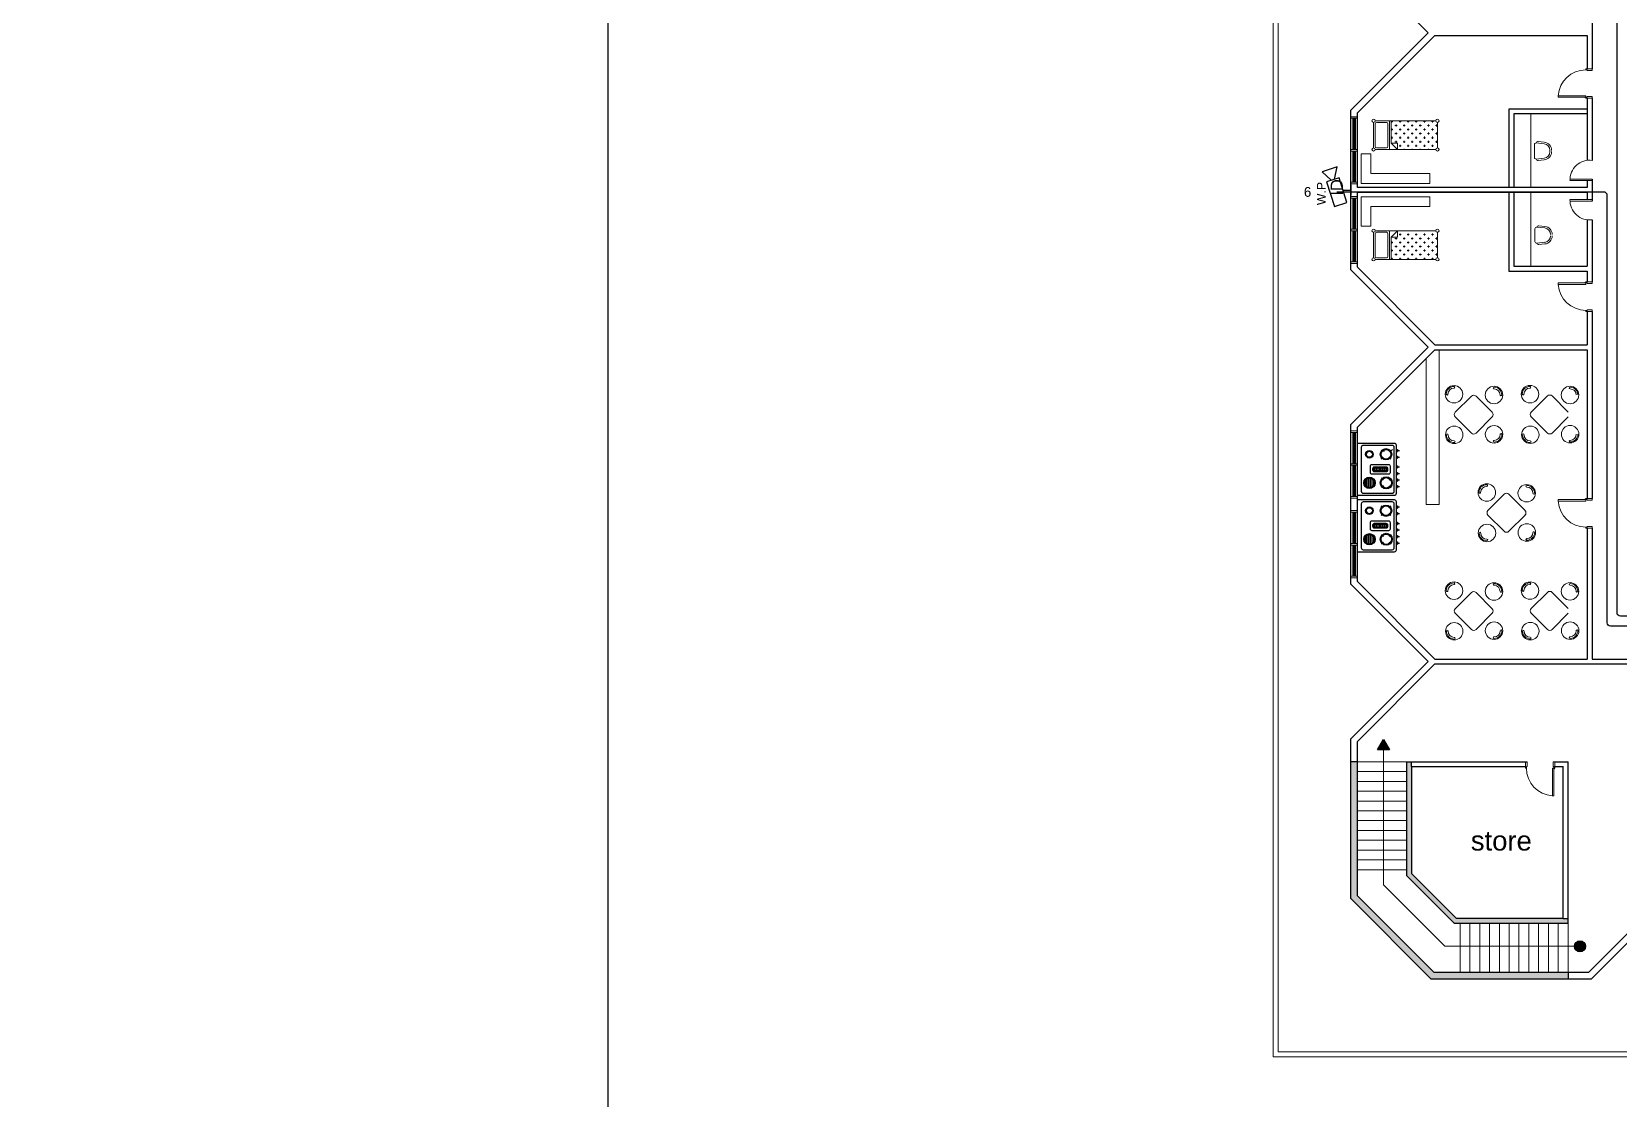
# Model space of a CAD drawing. Extents: x -59 to 582, y -1177 to 100.
# Drawn here: x 367.4 to 415.87, y -63.17 to -30.59 of the extents above; entities that cross this region are included whole.
import ezdxf

# ---------------------------------------------------------------- set-up
doc = ezdxf.new("R2010")
doc.units = 0
doc.header["$LTSCALE"] = 0.15
doc.layers.get('0').update_dxf_attribs({"color": 252})
for name, color, linetype in [('0 CCTV', 252, 'Continuous'), ('0 sockets', 252, 'Continuous'), ('bound', 252, 'Continuous'), ('CCTV', 4, 'Continuous'), ('d1', 252, 'Continuous'), ('FIX', 252, 'Continuous')]:
    doc.layers.add(name, color=color, linetype=linetype)
for name, color, linetype, lineweight in [('anal', 252, 'Continuous', 20), ('DOOR', 252, 'Continuous', 20), ('E-LT-CKT-NM', 7, 'Continuous', 30), ('elev', 252, 'Continuous', 9), ('FUR', 252, 'Continuous', 9), ('sofa', 252, 'Continuous', 9), ('wall', 252, 'Continuous', 30)]:
    doc.layers.add(name, color=color, linetype=linetype, lineweight=lineweight)
doc.styles.add('Arial_3', font='arial.ttf', dxfattribs={"height": 2.345885})
doc.styles.add('SDC-TEXT-ARB', font='sdc-arb.shx')

# ---------------------------------------------------------------- blocks, each defined once
blk = doc.blocks.new('D90')
at = {"layer": 'DOOR'}
for points in [[(0.03, 0.2), (0.03, 1.04), (0.078, 1.04), (0.078, 0.2)], [(0.03, 0.2), (0, 0.2), (0, 0), (0.05, 0), (0.05, 0.15), (0.03, 0.15)], [(0.87, 0.2), (0.9, 0.2), (0.9, 0), (0.85, 0), (0.85, 0.15), (0.87, 0.15)]]:
    blk.add_lwpolyline(points, close=True, dxfattribs=at)
blk.add_circle((0.02, 0.21), 0.01, dxfattribs=at)
blk.add_arc((0.025, 0.197), 0.845, 0.2218, 86.3889, dxfattribs=at)
blk = doc.blocks.new('*X25')
at = {"color": 0}
for p, q in [((0.125, 0.561), (0.125, 0.644)), ((0.15, 0.538), (0.15, 0.667)), ((0.175, 0.529), (0.175, 0.676)), ((0.2, 0.529), (0.2, 0.676)), ((0.225, 0.538), (0.225, 0.667)), ((0.25, 0.562), (0.25, 0.643))]:
    blk.add_line(p, q, dxfattribs=at)
blk = doc.blocks.new('ARCH')
at = {"layer": 'd1'}
for points in [[(8.7, 336.614), (8.519, 336.3), (8.881, 336.3)], [(14.87, 330.3, 1), (14.53, 330.3, 1)]]:
    blk.add_hatch(color=256, dxfattribs=at).paths.add_polyline_path(points)
at = {"layer": 'wall'}
h = blk.add_hatch(color=256, dxfattribs=at)
h.paths.add_polyline_path([(14.337, 331), (14.337, 331.15), (14.187, 331.15), (10.925, 331.15), (9.55, 332.525), (9.55, 335.787), (9.55, 335.937), (9.4, 335.937), (9.4, 332.463), (10.863, 331)], flags=17)
h.paths.add_polyline_path([(14.337, 329.4), (14.337, 329.5), (10.241, 329.5), (7.9, 331.841), (7.9, 335.937), (7.8, 335.937), (7.8, 331.659), (10.059, 329.4)])
h.paths.add_polyline_path([(10.059, 329.4), (10.159, 329.3), (14.337, 329.3), (14.337, 329.4)])
h.paths.add_polyline_path([(7.7, 331.759), (7.8, 331.659), (7.8, 335.937), (7.7, 335.937)])
at = {"layer": 'anal'}
for p, q in [((5.325, 326.925), (5.325, 377.4)), ((5.475, 327.075), (5.475, 368.325)), ((7.8, 355.642), (7.7, 355.642)), ((7.7, 355.592), (7.9, 355.592)), ((7.76, 354.642), (7.76, 355.592)), ((7.785, 354.642), (7.785, 355.592)), ((7.8, 355.642), (7.9, 355.642)), ((7.8, 355.592), (7.9, 355.592)), ((7.815, 354.642), (7.815, 355.592)), ((7.84, 354.642), (7.84, 355.592)), ((7.7, 354.642), (7.9, 354.642)), ((7.7, 354.592), (7.9, 354.592)), ((7.76, 353.642), (7.76, 354.592)), ((7.785, 353.642), (7.785, 354.592)), ((7.815, 353.642), (7.815, 354.592)), ((7.84, 353.642), (7.84, 354.592)), ((7.9, 354.642), (7.9, 354.592)), ((7.7, 353.642), (7.9, 353.642)), ((7.8, 353.592), (7.7, 353.592)), ((7.8, 353.642), (7.9, 353.642)), ((7.8, 353.592), (7.9, 353.592)), ((7.8, 353.208), (7.7, 353.208)), ((7.7, 353.158), (7.9, 353.158)), ((7.76, 352.208), (7.76, 353.158)), ((7.785, 352.208), (7.785, 353.158)), ((7.8, 353.208), (7.9, 353.208)), ((7.8, 353.158), (7.9, 353.158)), ((7.815, 352.208), (7.815, 353.158)), ((7.84, 352.208), (7.84, 353.158)), ((7.7, 352.208), (7.9, 352.208)), ((7.7, 352.158), (7.9, 352.158)), ((7.76, 351.208), (7.76, 352.158)), ((7.785, 351.208), (7.785, 352.158)), ((7.815, 351.208), (7.815, 352.158)), ((7.84, 351.208), (7.84, 352.158)), ((7.9, 352.208), (7.9, 352.158)), ((7.7, 351.208), (7.9, 351.208)), ((7.8, 351.158), (7.7, 351.158)), ((7.8, 351.208), (7.9, 351.208)), ((7.8, 351.158), (7.9, 351.158)), ((7.8, 346.042), (7.7, 346.042)), ((7.7, 345.992), (7.9, 345.992)), ((7.76, 345.042), (7.76, 345.992)), ((7.785, 345.042), (7.785, 345.992)), ((7.8, 346.042), (7.9, 346.042)), ((7.8, 345.992), (7.9, 345.992)), ((7.815, 345.042), (7.815, 345.992)), ((7.84, 345.042), (7.84, 345.992)), ((7.7, 345.042), (7.9, 345.042)), ((7.7, 344.992), (7.9, 344.992)), ((7.76, 344.042), (7.76, 344.992)), ((7.785, 344.042), (7.785, 344.992)), ((7.815, 344.042), (7.815, 344.992)), ((7.84, 344.042), (7.84, 344.992)), ((7.9, 345.042), (7.9, 344.992)), ((7.7, 344.042), (7.9, 344.042)), ((7.8, 343.992), (7.7, 343.992)), ((7.8, 344.042), (7.9, 344.042)), ((7.8, 343.992), (7.9, 343.992)), ((7.8, 343.608), (7.7, 343.608)), ((7.7, 343.558), (7.9, 343.558)), ((7.76, 342.608), (7.76, 343.558)), ((7.785, 342.608), (7.785, 343.558)), ((7.8, 343.608), (7.9, 343.608)), ((7.8, 343.558), (7.9, 343.558)), ((7.815, 342.608), (7.815, 343.558)), ((7.84, 342.608), (7.84, 343.558)), ((7.7, 342.608), (7.9, 342.608)), ((7.7, 342.558), (7.9, 342.558)), ((7.76, 341.608), (7.76, 342.558)), ((7.785, 341.608), (7.785, 342.558)), ((7.815, 341.608), (7.815, 342.558)), ((7.84, 341.608), (7.84, 342.558)), ((7.9, 342.608), (7.9, 342.558)), ((7.7, 341.608), (7.9, 341.608)), ((7.8, 341.558), (7.7, 341.558)), ((7.8, 341.608), (7.9, 341.608)), ((7.8, 341.558), (7.9, 341.558)), ((28.875, 326.925), (5.325, 326.925)), ((27.525, 327.075), (5.475, 327.075))]:
    blk.add_line(p, q, dxfattribs=at)
at = {"layer": 'bound', "color": 2}
blk.add_lwpolyline([(91.902, 377.348), (94.426, 377.348), (94.426, 312.722), (-14.994, 312.722), (-14.994, 377.09), (94.639, 377.09)], dxfattribs=at)
at = {"layer": 'd1'}
blk.add_lwpolyline([(8.7, 336.614), (8.881, 336.3), (8.519, 336.3)], close=True, dxfattribs=at)
blk.add_circle((14.7, 330.3), 0.17, dxfattribs=at)
at = {"layer": 'elev'}
for p, q in [((9.4, 335.937), (7.9, 335.937)), ((8.7, 336.3), (8.7, 332.173)), ((9.4, 335.637), (7.9, 335.637)), ((9.4, 335.337), (7.9, 335.337)), ((9.4, 335.037), (7.9, 335.037)), ((9.4, 334.737), (7.9, 334.737)), ((9.4, 334.437), (7.9, 334.437)), ((9.4, 334.137), (7.9, 334.137)), ((9.4, 333.837), (7.9, 333.837)), ((9.4, 333.537), (7.9, 333.537)), ((9.4, 333.237), (7.9, 333.237)), ((9.4, 332.937), (7.9, 332.937)), ((9.4, 332.637), (7.9, 332.637)), ((10.573, 330.3), (8.7, 332.173)), ((11.037, 331), (11.037, 329.5)), ((11.337, 331), (11.337, 329.5)), ((11.637, 331), (11.637, 329.5)), ((11.937, 331), (11.937, 329.5)), ((12.237, 331), (12.237, 329.5)), ((12.537, 331), (12.537, 329.5)), ((12.837, 331), (12.837, 329.5)), ((13.137, 331), (13.137, 329.5)), ((13.437, 331), (13.437, 329.5)), ((13.737, 331), (13.737, 329.5)), ((14.037, 331), (14.037, 329.5)), ((14.337, 331), (14.337, 329.5)), ((14.7, 330.3), (10.573, 330.3))]:
    blk.add_line(p, q, dxfattribs=at)
at = {"layer": 'FIX', "ltscale": 1000}
for p, q in [((9.033, 345.662), (7.9, 345.662)), ((8.965, 345.6), (8.079, 345.6)), ((9.093, 344.138), (9.093, 345.602)), ((8.019, 345.54), (8.019, 344.2)), ((8.686, 345.241), (8.628, 345.182)), ((8.733, 345.417), (8.675, 345.476)), ((8.863, 345.241), (8.921, 345.182)), ((8.909, 345.417), (8.968, 345.476)), ((9.025, 344.2), (9.025, 345.54)), ((9.128, 345.476), (9.128, 345.411)), ((9.128, 345.276), (9.128, 345.211)), ((8.421, 344.91), (8.421, 344.83)), ((8.471, 344.91), (8.471, 344.83)), ((8.521, 344.91), (8.521, 344.83)), ((8.571, 344.91), (8.571, 344.83)), ((8.621, 344.91), (8.621, 344.83)), ((8.671, 344.91), (8.671, 344.83)), ((8.721, 344.91), (8.721, 344.83)), ((8.771, 344.91), (8.771, 344.83)), ((9.128, 344.976), (9.128, 344.911)), ((9.128, 344.776), (9.128, 344.711)), ((8.079, 344.14), (8.965, 344.14)), ((8.695, 344.545), (8.636, 344.604)), ((8.695, 344.369), (8.636, 344.31)), ((8.871, 344.545), (8.93, 344.604)), ((8.871, 344.369), (8.93, 344.31)), ((9.128, 344.576), (9.128, 344.511)), ((9.128, 344.376), (9.128, 344.311)), ((7.9, 344.078), (9.033, 344.078)), ((9.033, 343.937), (7.9, 343.937)), ((8.019, 343.816), (8.019, 342.475)), ((8.965, 343.876), (8.079, 343.876)), ((8.686, 343.693), (8.628, 343.751)), ((8.863, 343.693), (8.921, 343.751)), ((9.025, 342.475), (9.025, 343.816)), ((9.093, 342.414), (9.093, 343.877)), ((9.128, 343.752), (9.128, 343.687)), ((8.421, 343.186), (8.421, 343.106)), ((8.471, 343.186), (8.471, 343.106)), ((8.521, 343.186), (8.521, 343.106)), ((8.571, 343.186), (8.571, 343.106)), ((8.621, 343.186), (8.621, 343.106)), ((8.686, 343.516), (8.628, 343.458)), ((8.671, 343.186), (8.671, 343.106)), ((8.721, 343.186), (8.721, 343.106)), ((8.771, 343.186), (8.771, 343.106)), ((8.863, 343.516), (8.921, 343.458)), ((9.128, 343.552), (9.128, 343.487)), ((9.128, 343.252), (9.128, 343.187)), ((8.695, 342.821), (8.636, 342.879)), ((8.871, 342.821), (8.93, 342.879)), ((9.128, 343.052), (9.128, 342.987)), ((9.128, 342.852), (9.128, 342.787)), ((7.9, 342.354), (9.033, 342.354)), ((8.079, 342.415), (8.965, 342.415)), ((8.695, 342.644), (8.636, 342.586)), ((8.871, 342.644), (8.93, 342.586)), ((9.128, 342.652), (9.128, 342.587))]:
    blk.add_line(p, q, dxfattribs=at)
for points in [[(9.093, 345.476), (9.128, 345.476)], [(9.093, 345.444), (9.187, 345.444)], [(9.093, 345.411), (9.128, 345.411)], [(9.093, 345.276), (9.128, 345.276)], [(9.093, 345.244), (9.187, 345.244)], [(9.093, 345.211), (9.128, 345.211)], [(9.093, 344.976), (9.128, 344.976)], [(9.093, 344.944), (9.187, 344.944)], [(9.093, 344.911), (9.128, 344.911)], [(9.093, 344.776), (9.128, 344.776)], [(9.093, 344.744), (9.187, 344.744)], [(9.093, 344.711), (9.128, 344.711)], [(9.093, 344.576), (9.128, 344.576)], [(9.093, 344.544), (9.187, 344.544)], [(9.093, 344.511), (9.128, 344.511)], [(9.093, 344.376), (9.128, 344.376)], [(9.093, 344.344), (9.187, 344.344)], [(9.093, 344.311), (9.128, 344.311)], [(9.093, 343.752), (9.128, 343.752)], [(9.093, 343.719), (9.187, 343.719)], [(9.093, 343.687), (9.128, 343.687)], [(9.093, 343.552), (9.128, 343.552)], [(9.093, 343.519), (9.187, 343.519)], [(9.093, 343.487), (9.128, 343.487)], [(9.093, 343.252), (9.128, 343.252)], [(9.093, 343.219), (9.187, 343.219)], [(9.093, 343.187), (9.128, 343.187)], [(9.093, 343.052), (9.128, 343.052)], [(9.093, 343.019), (9.187, 343.019)], [(9.093, 342.987), (9.128, 342.987)], [(9.093, 342.852), (9.128, 342.852)], [(9.093, 342.819), (9.187, 342.819)], [(9.093, 342.787), (9.128, 342.787)], [(9.093, 342.652), (9.128, 342.652)], [(9.093, 342.619), (9.187, 342.619)], [(9.093, 342.587), (9.128, 342.587)]]:
    blk.add_lwpolyline(points, dxfattribs=at)
for points in [[(8.291, 344.962), (8.291, 344.777, 0.414214), (8.341, 344.727), (8.86, 344.727, 0.414214), (8.91, 344.777), (8.91, 344.962, 0.414214), (8.86, 345.012), (8.341, 345.012, 0.414214)], [(8.366, 344.887), (8.366, 344.853, 0.414214), (8.416, 344.803), (8.784, 344.803, 0.414214), (8.834, 344.853), (8.834, 344.887, 0.414214), (8.784, 344.937), (8.416, 344.937, 0.414214)], [(8.393, 344.887), (8.393, 344.853, 0.414214), (8.416, 344.83), (8.784, 344.83, 0.414214), (8.807, 344.853), (8.807, 344.887, 0.414214), (8.784, 344.91), (8.416, 344.91, 0.414214)], [(8.291, 343.238), (8.291, 343.053, 0.414214), (8.341, 343.003), (8.86, 343.003, 0.414214), (8.91, 343.053), (8.91, 343.238, 0.414214), (8.86, 343.288), (8.341, 343.288, 0.414214)], [(8.366, 343.163), (8.366, 343.129, 0.414214), (8.416, 343.079), (8.784, 343.079, 0.414214), (8.834, 343.129), (8.834, 343.163, 0.414214), (8.784, 343.213), (8.416, 343.213, 0.414214)], [(8.393, 343.163), (8.393, 343.129, 0.414214), (8.416, 343.106), (8.784, 343.106, 0.414214), (8.807, 343.129), (8.807, 343.163, 0.414214), (8.784, 343.186), (8.416, 343.186, 0.414214)]]:
    blk.add_lwpolyline(points, format="xyb", close=True, dxfattribs=at)
for centre, radius in [((8.268, 345.329), 0.116), ((8.268, 345.329), 0.0914), ((8.774, 345.329), 0.174), ((8.774, 345.329), 0.149), ((8.268, 344.457), 0.174), ((8.783, 344.457), 0.183), ((8.268, 344.457), 0.149), ((8.783, 344.457), 0.158), ((8.268, 343.605), 0.116), ((8.268, 343.605), 0.0914), ((8.774, 343.605), 0.174), ((8.774, 343.605), 0.149), ((8.268, 342.733), 0.174), ((8.268, 342.733), 0.149), ((8.783, 342.733), 0.183), ((8.783, 342.733), 0.158)]:
    blk.add_circle(centre, radius, dxfattribs=at)
for centre, start, end in [((8.079, 345.54), 90, 180), ((8.965, 345.54), 0, 90), ((9.033, 345.602), 0, 90), ((8.079, 344.2), 180, 270), ((8.965, 344.2), 270, 0), ((8.079, 343.816), 90, 180), ((8.965, 343.816), 0, 90), ((9.033, 344.138), 270, 0), ((9.033, 343.877), 0, 90), ((8.079, 342.475), 180, 270), ((8.965, 342.475), 270, 0), ((9.033, 342.414), 270, 0)]:
    blk.add_arc(centre, 0.06, start, end, dxfattribs=at)
at = {"layer": 'FUR'}
for p, q in [((13.2, 355.725), (13.2, 353.475)), ((13.362, 354.839), (13.604, 354.813)), ((13.423, 354.883), (13.61, 354.863)), ((8.016, 354.504), (8.316, 354.504)), ((8.016, 353.604), (8.016, 354.504)), ((8.316, 354.504), (8.316, 353.904)), ((13.308, 354.789), (13.308, 354.398)), ((13.362, 354.349), (13.604, 354.375)), ((13.423, 354.305), (13.61, 354.325)), ((13.783, 354.574), (13.783, 354.614)), ((8.316, 353.904), (10.116, 353.904)), ((10.116, 353.904), (10.116, 353.604)), ((10.116, 353.604), (8.016, 353.604)), ((8.016, 353.196), (8.016, 352.296)), ((10.116, 353.196), (8.016, 353.196)), ((8.316, 352.296), (8.316, 352.896)), ((8.316, 352.896), (10.116, 352.896)), ((10.116, 352.896), (10.116, 353.196)), ((13.2, 353.325), (13.2, 351.075)), ((8.016, 352.296), (8.316, 352.296)), ((13.326, 352.218), (13.326, 351.827)), ((13.38, 352.268), (13.622, 352.242)), ((13.441, 352.312), (13.628, 352.292)), ((13.38, 351.778), (13.622, 351.804)), ((13.441, 351.734), (13.628, 351.754)), ((10.4, 348.525), (10.4, 343.8)), ((10, 343.8), (10, 348.259)), ((10.89, 346.613), (11.385, 347.108)), ((11.526, 347.108), (12.021, 346.613)), ((13.212, 346.616), (13.707, 347.111)), ((13.849, 347.111), (14.344, 346.616)), ((11.385, 345.977), (10.89, 346.472)), ((12.021, 346.472), (11.526, 345.977)), ((13.707, 345.979), (13.212, 346.474)), ((14.344, 346.474), (13.849, 345.979)), ((10.4, 343.8), (10, 343.8)), ((11.89, 343.613), (12.385, 344.108)), ((12.526, 344.108), (13.021, 343.613)), ((12.385, 342.977), (11.89, 343.472)), ((13.021, 343.472), (12.526, 342.977)), ((10.89, 340.613), (11.385, 341.108)), ((11.526, 341.108), (12.021, 340.613)), ((13.212, 340.616), (13.707, 341.111)), ((13.849, 341.111), (14.344, 340.616)), ((11.385, 339.977), (10.89, 340.472)), ((12.021, 340.472), (11.526, 339.977)), ((13.707, 339.979), (13.212, 340.474)), ((14.344, 340.474), (13.849, 339.979))]:
    blk.add_line(p, q, dxfattribs=at)
for centre in [(10.853, 347.163), (12.074, 347.139), (13.175, 347.166), (14.397, 347.141), (10.859, 345.923), (12.076, 345.94), (13.182, 345.926), (14.399, 345.942), (11.853, 344.163), (13.074, 344.139), (11.859, 342.923), (13.076, 342.94), (10.853, 341.163), (12.074, 341.139), (13.175, 341.166), (14.397, 341.141), (10.859, 339.923), (12.076, 339.94), (13.182, 339.926), (14.399, 339.942)]:
    blk.add_circle(centre, 0.267, dxfattribs=at)
for centre, radius, start, end in [((13.358, 354.789), 0.05, 85.0303, 180), ((13.418, 354.833), 0.05, 83.857, 180), ((13.583, 354.614), 0.2, 0, 83.857), ((13.583, 354.614), 0.25, 0, 83.857), ((13.358, 354.398), 0.05, 180, 274.9697), ((13.418, 354.355), 0.05, 180, 276.143), ((13.583, 354.574), 0.2, 276.143, 0), ((13.583, 354.574), 0.25, 276.143, 0), ((13.376, 352.218), 0.05, 85.0303, 180), ((13.435, 352.262), 0.05, 83.857, 180), ((13.601, 352.043), 0.2, 0, 83.857), ((13.601, 352.002), 0.2, 276.143, 0), ((13.601, 352.043), 0.25, 0, 83.857), ((13.601, 352.002), 0.25, 276.143, 0), ((13.376, 351.827), 0.05, 180, 274.9697), ((13.435, 351.784), 0.05, 180, 276.143), ((10.853, 347.163), 0.237, 89.9577, 179.9577), ((10.64, 347.163), 0.025, 179.9577, 359.9577), ((10.853, 347.163), 0.187, 89.9577, 179.9577), ((10.853, 347.375), 0.025, 269.9577, 89.9577), ((11.455, 347.037), 0.1, 45, 135), ((12.074, 347.351), 0.025, 90, 270), ((12.074, 347.139), 0.237, 360, 90), ((12.074, 347.139), 0.187, 360, 90), ((12.287, 347.139), 0.025, 180, 360), ((13.175, 347.166), 0.237, 89.9577, 179.9577), ((12.963, 347.166), 0.025, 179.9577, 359.9577), ((13.175, 347.166), 0.187, 89.9577, 179.9577), ((13.176, 347.378), 0.025, 269.9577, 89.9577), ((13.778, 347.04), 0.1, 45, 135), ((14.397, 347.354), 0.025, 90, 270), ((14.397, 347.141), 0.237, 360, 90), ((14.397, 347.141), 0.187, 360, 90), ((10.96, 346.542), 0.1, 135, 225), ((11.95, 346.542), 0.1, 315, 45), ((13.283, 346.545), 0.1, 135, 225), ((10.647, 345.923), 0.025, 0, 180), ((10.859, 345.923), 0.237, 180, 270), ((10.859, 345.923), 0.187, 180, 270), ((10.859, 345.711), 0.025, 270, 90), ((11.455, 346.047), 0.1, 225, 315), ((12.076, 345.727), 0.025, 90.0423, 270.0423), ((12.076, 345.94), 0.237, 270.0423, 0.0423), ((12.076, 345.94), 0.187, 270.0423, 0.0423), ((12.288, 345.94), 0.025, 0.0423, 180.0423), ((12.969, 345.926), 0.025, 0, 180), ((13.182, 345.926), 0.237, 180, 270), ((13.182, 345.926), 0.187, 180, 270), ((13.182, 345.714), 0.025, 270, 90), ((13.778, 346.05), 0.1, 225, 315), ((14.399, 345.73), 0.025, 90.0423, 270.0423), ((14.399, 345.942), 0.187, 270.0423, 0.0423), ((14.399, 345.942), 0.237, 270.0423, 0.0423), ((11.853, 344.163), 0.237, 89.9577, 179.9577), ((11.64, 344.163), 0.025, 179.9577, 359.9577), ((11.853, 344.163), 0.187, 89.9577, 179.9577), ((11.853, 344.375), 0.025, 269.9577, 89.9577), ((13.074, 344.351), 0.025, 90, 270), ((13.074, 344.139), 0.237, 360, 90), ((13.074, 344.139), 0.187, 360, 90), ((13.287, 344.139), 0.025, 180, 360), ((12.455, 344.037), 0.1, 45, 135), ((11.96, 343.542), 0.1, 135, 225), ((12.95, 343.542), 0.1, 315, 45), ((11.647, 342.923), 0.025, 0, 180), ((11.859, 342.923), 0.237, 180, 270), ((11.859, 342.923), 0.187, 180, 270), ((11.859, 342.711), 0.025, 270, 90), ((12.455, 343.047), 0.1, 225, 315), ((13.076, 342.727), 0.025, 90.0423, 270.0423), ((13.076, 342.94), 0.237, 270.0423, 0.0423), ((13.076, 342.94), 0.187, 270.0423, 0.0423), ((13.288, 342.94), 0.025, 0.0423, 180.0423), ((10.853, 341.163), 0.237, 89.9577, 179.9577), ((10.853, 341.163), 0.187, 89.9577, 179.9577), ((10.853, 341.375), 0.025, 269.9577, 89.9577), ((12.074, 341.351), 0.025, 90, 270), ((12.074, 341.139), 0.237, 360, 90), ((12.074, 341.139), 0.187, 360, 90), ((13.175, 341.166), 0.237, 89.9577, 179.9577), ((13.175, 341.166), 0.187, 89.9577, 179.9577), ((13.176, 341.378), 0.025, 269.9577, 89.9577), ((14.397, 341.354), 0.025, 90, 270), ((14.397, 341.141), 0.237, 360, 90), ((14.397, 341.141), 0.187, 360, 90), ((10.64, 341.163), 0.025, 179.9577, 359.9577), ((11.455, 341.037), 0.1, 45, 135), ((12.287, 341.139), 0.025, 180, 360), ((12.963, 341.166), 0.025, 179.9577, 359.9577), ((13.778, 341.04), 0.1, 45, 135), ((14.609, 341.141), 0.025, 180, 360), ((10.96, 340.542), 0.1, 135, 225), ((11.95, 340.542), 0.1, 315, 45), ((13.283, 340.545), 0.1, 135, 225), ((10.647, 339.923), 0.025, 0, 180), ((10.859, 339.923), 0.237, 180, 270), ((10.859, 339.923), 0.187, 180, 270), ((11.455, 340.047), 0.1, 225, 315), ((12.076, 339.94), 0.237, 270.0423, 0.0423), ((12.076, 339.94), 0.187, 270.0423, 0.0423), ((12.288, 339.94), 0.025, 0.0423, 180.0423), ((12.969, 339.926), 0.025, 0, 180), ((13.182, 339.926), 0.237, 180, 270), ((13.182, 339.926), 0.187, 180, 270), ((13.778, 340.05), 0.1, 225, 315), ((14.399, 339.942), 0.187, 270.0423, 0.0423), ((14.399, 339.942), 0.237, 270.0423, 0.0423), ((14.611, 339.943), 0.025, 0.0423, 180.0423), ((10.859, 339.711), 0.025, 270, 90), ((12.076, 339.727), 0.025, 90.0423, 270.0423), ((13.182, 339.714), 0.025, 270, 90), ((14.399, 339.73), 0.025, 90.0423, 270.0423)]:
    blk.add_arc(centre, radius, start, end, dxfattribs=at)
at = {"layer": 'sofa'}
for p, q in [((8.395, 355.469), (8.395, 354.689)), ((10.296, 355.517), (8.444, 355.517)), ((8.444, 355.42), (8.444, 354.737)), ((8.785, 355.469), (8.492, 355.469)), ((8.834, 355.42), (8.834, 354.737)), ((8.882, 355.517), (8.882, 354.64)), ((8.931, 355.517), (8.931, 354.835)), ((8.987, 355.496), (8.931, 355.496)), ((8.956, 355.517), (8.956, 355.465)), ((9.111, 355.372), (9.049, 355.372)), ((9.08, 355.403), (9.08, 355.341)), ((9.235, 355.496), (9.173, 355.496)), ((9.204, 355.517), (9.204, 355.465)), ((9.359, 355.372), (9.297, 355.372)), ((9.328, 355.403), (9.328, 355.341)), ((9.483, 355.496), (9.421, 355.496)), ((9.452, 355.517), (9.452, 355.465)), ((9.606, 355.372), (9.545, 355.372)), ((9.576, 355.403), (9.576, 355.341)), ((9.73, 355.496), (9.668, 355.496)), ((9.699, 355.517), (9.699, 355.465)), ((9.854, 355.372), (9.792, 355.372)), ((9.823, 355.403), (9.823, 355.341)), ((9.978, 355.496), (9.916, 355.496)), ((9.947, 355.517), (9.947, 355.465)), ((10.102, 355.372), (10.04, 355.372)), ((10.071, 355.403), (10.071, 355.341)), ((10.226, 355.496), (10.164, 355.496)), ((10.195, 355.517), (10.195, 355.465)), ((10.345, 355.372), (10.288, 355.372)), ((10.318, 355.403), (10.318, 355.341)), ((10.345, 354.689), (10.345, 355.469)), ((8.987, 355.249), (8.931, 355.249)), ((8.987, 355.001), (8.931, 355.001)), ((8.931, 354.835), (9.126, 354.835)), ((9.126, 354.64), (8.931, 354.835)), ((8.956, 355.28), (8.956, 355.218)), ((8.956, 355.032), (8.956, 354.97)), ((9.111, 355.125), (9.049, 355.125)), ((9.111, 354.877), (9.049, 354.877)), ((9.08, 355.156), (9.08, 355.094)), ((9.08, 354.908), (9.08, 354.846)), ((9.126, 354.835), (9.126, 354.64)), ((9.235, 355.249), (9.173, 355.249)), ((9.235, 355.001), (9.173, 355.001)), ((9.204, 355.28), (9.204, 355.218)), ((9.204, 355.032), (9.204, 354.97)), ((9.359, 355.125), (9.297, 355.125)), ((9.359, 354.877), (9.297, 354.877)), ((9.328, 355.156), (9.328, 355.094)), ((9.328, 354.908), (9.328, 354.846)), ((9.483, 355.249), (9.421, 355.249)), ((9.483, 355.001), (9.421, 355.001)), ((9.452, 355.28), (9.452, 355.218)), ((9.452, 355.032), (9.452, 354.97)), ((9.606, 355.125), (9.545, 355.125)), ((9.606, 354.877), (9.545, 354.877)), ((9.576, 355.156), (9.576, 355.094)), ((9.576, 354.908), (9.576, 354.846)), ((9.73, 355.249), (9.668, 355.249)), ((9.73, 355.001), (9.668, 355.001)), ((9.699, 355.28), (9.699, 355.218)), ((9.699, 355.032), (9.699, 354.97)), ((9.854, 355.125), (9.792, 355.125)), ((9.854, 354.877), (9.792, 354.877)), ((9.823, 355.156), (9.823, 355.094)), ((9.823, 354.908), (9.823, 354.846)), ((9.978, 355.249), (9.916, 355.249)), ((9.978, 355.001), (9.916, 355.001)), ((9.947, 355.28), (9.947, 355.218)), ((9.947, 355.032), (9.947, 354.97)), ((10.102, 355.125), (10.04, 355.125)), ((10.102, 354.877), (10.04, 354.877)), ((10.071, 355.156), (10.071, 355.094)), ((10.071, 354.908), (10.071, 354.846)), ((10.226, 355.249), (10.164, 355.249)), ((10.226, 355.001), (10.164, 355.001)), ((10.195, 355.28), (10.195, 355.218)), ((10.195, 355.032), (10.195, 354.97)), ((10.345, 355.125), (10.288, 355.125)), ((10.345, 354.877), (10.288, 354.877)), ((10.318, 355.156), (10.318, 355.094)), ((10.318, 354.908), (10.318, 354.846)), ((8.444, 354.64), (10.296, 354.64)), ((8.492, 354.689), (8.785, 354.689)), ((9.235, 354.753), (9.173, 354.753)), ((9.204, 354.784), (9.204, 354.722)), ((9.328, 354.66), (9.328, 354.64)), ((9.483, 354.753), (9.421, 354.753)), ((9.452, 354.784), (9.452, 354.722)), ((9.576, 354.66), (9.576, 354.64)), ((9.73, 354.753), (9.668, 354.753)), ((9.699, 354.784), (9.699, 354.722)), ((9.823, 354.66), (9.823, 354.64)), ((9.978, 354.753), (9.916, 354.753)), ((9.947, 354.784), (9.947, 354.722)), ((10.071, 354.66), (10.071, 354.64)), ((10.226, 354.753), (10.164, 354.753)), ((10.195, 354.784), (10.195, 354.722)), ((15.075, 353.738), (14.396, 353.738)), ((15.075, 353.688), (14.396, 353.688)), ((15.075, 353.112), (14.396, 353.112)), ((15.075, 353.062), (14.396, 353.062)), ((8.395, 351.331), (8.395, 352.111)), ((8.444, 352.16), (10.296, 352.16)), ((8.444, 351.38), (8.444, 352.063)), ((8.492, 352.111), (8.785, 352.111)), ((8.834, 351.38), (8.834, 352.063)), ((8.882, 351.283), (8.882, 352.16)), ((9.126, 352.16), (8.931, 351.965)), ((8.931, 351.965), (9.126, 351.965)), ((8.931, 351.283), (8.931, 351.965)), ((9.111, 351.923), (9.049, 351.923)), ((9.08, 351.892), (9.08, 351.954)), ((9.126, 351.965), (9.126, 352.16)), ((9.235, 352.047), (9.173, 352.047)), ((9.204, 352.016), (9.204, 352.078)), ((9.359, 351.923), (9.297, 351.923)), ((9.328, 352.14), (9.328, 352.16)), ((9.328, 351.892), (9.328, 351.954)), ((9.483, 352.047), (9.421, 352.047)), ((9.452, 352.016), (9.452, 352.078)), ((9.606, 351.923), (9.545, 351.923)), ((9.576, 352.14), (9.576, 352.16)), ((9.576, 351.892), (9.576, 351.954)), ((9.73, 352.047), (9.668, 352.047)), ((9.699, 352.016), (9.699, 352.078)), ((9.854, 351.923), (9.792, 351.923)), ((9.823, 352.14), (9.823, 352.16)), ((9.823, 351.892), (9.823, 351.954)), ((9.978, 352.047), (9.916, 352.047)), ((9.947, 352.016), (9.947, 352.078)), ((10.102, 351.923), (10.04, 351.923)), ((10.071, 352.14), (10.071, 352.16)), ((10.071, 351.892), (10.071, 351.954)), ((10.226, 352.047), (10.164, 352.047)), ((10.195, 352.016), (10.195, 352.078)), ((10.345, 351.923), (10.288, 351.923)), ((10.318, 351.892), (10.318, 351.954)), ((10.345, 352.111), (10.345, 351.331)), ((8.987, 351.799), (8.931, 351.799)), ((8.987, 351.551), (8.931, 351.551)), ((8.956, 351.768), (8.956, 351.83)), ((8.956, 351.52), (8.956, 351.582)), ((9.111, 351.675), (9.049, 351.675)), ((9.111, 351.428), (9.049, 351.428)), ((9.08, 351.644), (9.08, 351.706)), ((9.08, 351.397), (9.08, 351.459)), ((9.235, 351.799), (9.173, 351.799)), ((9.235, 351.551), (9.173, 351.551)), ((9.204, 351.768), (9.204, 351.83)), ((9.204, 351.52), (9.204, 351.582)), ((9.359, 351.675), (9.297, 351.675)), ((9.359, 351.428), (9.297, 351.428)), ((9.328, 351.644), (9.328, 351.706)), ((9.328, 351.397), (9.328, 351.459)), ((9.483, 351.799), (9.421, 351.799)), ((9.483, 351.551), (9.421, 351.551)), ((9.452, 351.768), (9.452, 351.83)), ((9.452, 351.52), (9.452, 351.582)), ((9.606, 351.675), (9.545, 351.675)), ((9.606, 351.428), (9.545, 351.428)), ((9.576, 351.644), (9.576, 351.706)), ((9.576, 351.397), (9.576, 351.459)), ((9.73, 351.799), (9.668, 351.799)), ((9.73, 351.551), (9.668, 351.551)), ((9.699, 351.768), (9.699, 351.83)), ((9.699, 351.52), (9.699, 351.582)), ((9.854, 351.675), (9.792, 351.675)), ((9.854, 351.428), (9.792, 351.428)), ((9.823, 351.644), (9.823, 351.706)), ((9.823, 351.397), (9.823, 351.459)), ((9.978, 351.799), (9.916, 351.799)), ((9.978, 351.551), (9.916, 351.551)), ((9.947, 351.768), (9.947, 351.83)), ((9.947, 351.52), (9.947, 351.582)), ((10.102, 351.675), (10.04, 351.675)), ((10.102, 351.428), (10.04, 351.428)), ((10.071, 351.644), (10.071, 351.706)), ((10.071, 351.397), (10.071, 351.459)), ((10.226, 351.799), (10.164, 351.799)), ((10.226, 351.551), (10.164, 351.551)), ((10.195, 351.768), (10.195, 351.83)), ((10.195, 351.52), (10.195, 351.582)), ((10.345, 351.675), (10.288, 351.675)), ((10.345, 351.428), (10.288, 351.428)), ((10.318, 351.644), (10.318, 351.706)), ((10.318, 351.397), (10.318, 351.459)), ((10.296, 351.283), (8.444, 351.283)), ((8.785, 351.331), (8.492, 351.331)), ((8.987, 351.304), (8.931, 351.304)), ((8.956, 351.283), (8.956, 351.335)), ((9.235, 351.304), (9.173, 351.304)), ((9.204, 351.283), (9.204, 351.335)), ((9.483, 351.304), (9.421, 351.304)), ((9.452, 351.283), (9.452, 351.335)), ((9.73, 351.304), (9.668, 351.304)), ((9.699, 351.283), (9.699, 351.335)), ((9.978, 351.304), (9.916, 351.304)), ((9.947, 351.283), (9.947, 351.335)), ((10.226, 351.304), (10.164, 351.304)), ((10.195, 351.283), (10.195, 351.335))]:
    blk.add_line(p, q, dxfattribs=at)
for centre, radius in [((8.395, 355.517), 0.0488), ((10.345, 355.517), 0.0488), ((8.395, 354.64), 0.0487), ((10.345, 354.64), 0.0488), ((8.395, 352.16), 0.0487), ((10.345, 352.16), 0.0488), ((8.395, 351.283), 0.0488), ((10.345, 351.283), 0.0488)]:
    blk.add_circle(centre, radius, dxfattribs=at)
for centre, radius, start, end in [((8.492, 355.42), 0.0488, 90, 180), ((8.785, 355.42), 0.0488, 0, 90), ((8.492, 354.737), 0.0488, 180, 270), ((8.785, 354.737), 0.0488, 270, 0), ((14.995, 353.713), 0.6, 82.3461, 182.388), ((14.995, 353.087), 0.6, 177.612, 277.6539), ((8.492, 352.063), 0.0488, 90, 180), ((8.785, 352.063), 0.0488, 0, 90), ((8.492, 351.38), 0.0488, 180, 270), ((8.785, 351.38), 0.0488, 270, 0)]:
    blk.add_arc(centre, radius, start, end, dxfattribs=at)
at = {"layer": 'wall'}
for p, q in [((15.075, 360.675), (15.075, 357.104)), ((10.059, 358.2), (7.7, 360.559)), ((7.7, 355.841), (10.059, 358.2)), ((7.9, 355.759), (10.266, 358.125)), ((10.266, 358.125), (14.925, 358.125)), ((14.925, 358.125), (14.925, 357.104)), ((7.7, 350.959), (7.7, 355.841)), ((14.925, 355.875), (12.525, 355.875)), ((12.525, 355.875), (12.525, 353.475)), ((14.925, 356.204), (14.925, 354.309)), ((15.075, 356.204), (15.075, 354.307)), ((7.9, 353.475), (7.9, 355.759)), ((14.925, 355.725), (12.675, 355.725)), ((12.675, 355.725), (12.675, 353.475)), ((14.925, 353.475), (7.9, 353.475)), ((14.925, 353.688), (14.925, 353.475)), ((15.075, 353.738), (15.075, 353.062)), ((7.9, 351.041), (7.9, 353.325)), ((14.925, 353.325), (7.9, 353.325)), ((12.525, 353.325), (12.525, 350.925)), ((12.675, 353.325), (12.675, 351.075)), ((14.925, 353.325), (14.925, 353.112)), ((14.925, 352.491), (14.925, 351.075)), ((15.075, 352.493), (15.075, 350.596)), ((10.059, 348.6), (7.7, 350.959)), ((10.266, 348.675), (7.9, 351.041)), ((12.525, 350.925), (14.925, 350.925)), ((12.675, 351.075), (14.925, 351.075)), ((14.925, 350.925), (14.925, 350.596)), ((14.925, 349.696), (14.925, 348.675)), ((15.075, 349.696), (15.075, 343.976)), ((7.7, 346.241), (10.059, 348.6)), ((7.9, 346.159), (10.266, 348.525)), ((10.266, 348.675), (14.925, 348.675)), ((10.266, 348.525), (14.925, 348.525)), ((14.925, 348.525), (14.925, 343.976)), ((7.7, 341.359), (7.7, 346.241)), ((7.9, 341.441), (7.9, 346.159)), ((14.925, 343.076), (14.925, 339.075)), ((15.075, 343.076), (15.075, 339.075)), ((10.059, 339), (7.7, 341.359)), ((10.266, 339.075), (7.9, 341.441)), ((7.7, 336.641), (10.059, 339)), ((7.9, 336.559), (10.266, 338.925)), ((10.266, 339.075), (14.925, 339.075)), ((10.266, 338.925), (17.25, 338.925)), ((15.075, 339.075), (17.25, 339.075)), ((7.7, 331.759), (7.7, 336.641)), ((7.9, 331.841), (7.9, 336.559)), ((7.9, 335.937), (7.7, 335.937)), ((9.4, 335.937), (13.084, 335.937)), ((9.4, 335.937), (9.4, 332.463)), ((9.55, 335.787), (9.55, 335.937)), ((13.934, 335.937), (14.337, 335.937)), ((14.337, 331), (14.337, 335.937)), ((9.55, 335.787), (13.034, 335.787)), ((9.55, 335.787), (9.55, 332.525)), ((13.934, 335.787), (14.187, 335.787)), ((14.187, 331.15), (14.187, 335.787)), ((10.925, 331.15), (9.55, 332.525)), ((10.863, 331), (9.4, 332.463)), ((10.159, 329.3), (7.7, 331.759)), ((10.241, 329.5), (7.9, 331.841)), ((17.325, 331.866), (14.959, 329.5)), ((17.4, 331.659), (15.041, 329.3)), ((14.187, 331.15), (10.925, 331.15)), ((14.187, 331.15), (14.337, 331.15)), ((14.337, 331), (10.863, 331)), ((15.041, 329.3), (10.159, 329.3)), ((14.959, 329.5), (10.241, 329.5)), ((14.337, 329.5), (14.337, 329.3))]:
    blk.add_line(p, q, dxfattribs=at)
at = {"layer": 'DOOR'}
for p, rotation in [((15.075, 356.204), 90), ((13.934, 335.937), 180)]:
    blk.add_blockref('D90', p, dxfattribs=dict(at, rotation=rotation))
at = {"layer": 'DOOR', "xscale": -1, "rotation": 90}
for p in [(15.075, 350.596), (15.075, 343.976)]:
    blk.add_blockref('D90', p, dxfattribs=at)
at = {"layer": 'FIX', "ltscale": 1000, "xscale": -2, "yscale": 2, "zscale": 2, "rotation": 180}
for p in [(7.893, 345.662), (7.893, 343.937)]:
    blk.add_blockref('*X25', p, dxfattribs=at)
at = {"layer": 'd1', "insert": (11.366, 333.824), "char_height": 0.4, "width": 6.0636, "attachment_point": 1}
blk.add_mtext('{\\fArial|b0|i0|c0|p34;\\H1.5x;store}', dxfattribs=at)
blk = doc.blocks.new('f4')
at = {"layer": 'CCTV'}
for p, q in [((94444, 51688), (94167, 51688)), ((94306, 51895), (94306, 51688))]:
    blk.add_line(p, q, dxfattribs=at)
at = {"layer": 'CCTV', "flags": 128}
blk.add_lwpolyline([(94595, 52123), (94921, 52055), (94794, 52454), (94567, 52210)], dxfattribs=at)
blk.add_lwpolyline([(94528, 52333), (93870, 52123), (93977, 51790), (94634, 52000)], close=True, dxfattribs=at)
at = {"layer": 'CCTV', "color": 7, "lineweight": 15, "insert": (93904, 52590), "char_height": 234.6, "width": 738.13, "attachment_point": 1, "line_spacing_factor": 0.941778, "style": 'Arial_3'}
blk.add_mtext('W.P', dxfattribs=at)
at = {"layer": 'E-LT-CKT-NM', "style": 'SDC-TEXT-ARB'}
blk.add_attdef('ID', (94159, 51899), '', height=326, dxfattribs=at)
blk = doc.blocks.new('AS')
at = {"layer": 'E-LT-CKT-NM', "xscale": 0.001146844099872414, "yscale": 0.001146844099872414, "zscale": 0.001146844099872414}
blk.add_blockref('f4', (-108.093, -59.706), dxfattribs=at).add_auto_attribs({'ID': 'ID'})
blk = doc.blocks.new('EE')
at = {"layer": '0 sockets'}
h = blk.add_hatch(color=6, dxfattribs=at)
h.dxf.hatch_style = 1
h.paths.add_polyline_path([(582.394, 81.841), (-59.115, 81.841), (-59.115, -114.582), (582.394, -114.582)])
h.paths.add_polyline_path([(577.394, 76.841), (577.394, -109.582), (-54.115, -109.582), (-54.115, 76.841)], flags=16)
h.paths.add_polyline_path([(408.026, -15.139, -1), (406.517, -15.139, -1)], flags=0)
h.paths.add_polyline_path([(457.783, -31.119, 0.414214), (457.683, -31.019), (444.311, -31.019, 0.414214), (444.211, -31.119), (444.211, -48.447), (415.834, -48.447), (415.834, -19.483), (417.425, -19.483, 0.414214), (417.525, -19.383), (417.525, -15.239, 0.414214), (417.425, -15.139), (407.274, -15.139), (407.271, -15.893), (407.271, -15.139), (417.525, -15.139), (417.525, -19.483), (415.934, -19.483, 0.414214), (415.834, -19.583), (415.834, -48.347, 0.414214), (415.934, -48.447), (444.111, -48.447, 0.414214), (444.211, -48.347), (444.211, -31.019), (457.783, -31.019)], flags=0)
h.paths.add_polyline_path([(244.611, -46.068), (244.611, -46.014), (244.523, -46.014, -0.279526)], flags=0)
h.paths.add_polyline_path([(404.69, 26.947), (525.035, 26.947), (525.035, 46.285), (404.69, 46.285)], flags=8)
h.paths.add_polyline_path([(202.644, 24.078), (289.319, 24.078), (289.319, 38.411), (202.644, 38.411)], flags=8)
h.paths.add_polyline_path([(30.92, 26.429), (112.59, 26.429), (112.59, 40.761), (30.92, 40.761)], flags=8)
h.paths.add_polyline_path([(441.881, -10.206), (442.216, -10.206), (442.216, -9.756), (441.881, -9.756)], flags=8)
h.paths.add_polyline_path([(422.272, -10.246), (422.622, -10.246), (422.622, -9.796), (422.272, -9.796)], flags=8)
h.paths.add_polyline_path([(406.509, -14.41), (406.859, -14.41), (406.859, -13.96), (406.509, -13.96)], flags=8)
h.paths.add_polyline_path([(406.21, -35.713), (406.546, -35.713), (406.546, -35.263), (406.21, -35.263)], flags=8)
h.paths.add_polyline_path([(422.841, -60.607), (423.191, -60.607), (423.191, -60.157), (422.841, -60.157)], flags=8)
h.paths.add_polyline_path([(442.391, -60.84), (442.755, -60.84), (442.755, -60.39), (442.391, -60.39)], flags=8)
h.paths.add_polyline_path([(456.844, -54.1), (457.194, -54.1), (457.194, -53.65), (456.844, -53.65)], flags=8)
h.paths.add_polyline_path([(470.858, -50.81), (471.208, -50.81), (471.208, -50.36), (470.858, -50.36)], flags=8)
h.paths.add_polyline_path([(490.123, -50.756), (490.345, -50.756), (490.345, -50.306), (490.123, -50.306)], flags=8)
h.paths.add_polyline_path([(225.509, -20.343), (226.134, -20.343), (226.134, -20.118), (225.509, -20.118)], flags=8)
h.paths.add_polyline_path([(233.7, -19.938), (234.325, -19.938), (234.325, -19.713), (233.7, -19.713)], flags=8)
h.paths.add_polyline_path([(241.875, -19.552), (242.5, -19.552), (242.5, -19.327), (241.875, -19.327)], flags=8)
h.paths.add_polyline_path([(245.171, -24.632), (245.796, -24.632), (245.796, -24.407), (245.171, -24.407)], flags=8)
h.paths.add_polyline_path([(247.813, -19.255), (248.438, -19.255), (248.438, -19.03), (247.813, -19.03)], flags=8)
h.paths.add_polyline_path([(249.648, -13.387), (250.273, -13.387), (250.273, -13.162), (249.648, -13.162)], flags=8)
h.paths.add_polyline_path([(257.323, -15.794), (257.948, -15.794), (257.948, -15.569), (257.323, -15.569)], flags=8)
h.paths.add_polyline_path([(257.582, -13.183), (258.157, -13.183), (258.157, -12.958), (257.582, -12.958)], flags=8)
h.paths.add_polyline_path([(264.064, -13.101), (264.664, -13.101), (264.664, -12.876), (264.064, -12.876)], flags=8)
h.paths.add_polyline_path([(288.789, -40.902), (289.364, -40.902), (289.364, -40.677), (288.789, -40.677)], flags=8)
h.paths.add_polyline_path([(280.687, -41.005), (281.262, -41.005), (281.262, -40.78), (280.687, -40.78)], flags=8)
h.paths.add_polyline_path([(270.864, -40.875), (271.439, -40.875), (271.439, -40.65), (270.864, -40.65)], flags=8)
h.paths.add_polyline_path([(261.434, -40.771), (262.009, -40.771), (262.009, -40.546), (261.434, -40.546)], flags=8)
h.paths.add_polyline_path([(254.764, -40.853), (255.339, -40.853), (255.339, -40.628), (254.764, -40.628)], flags=8)
h.paths.add_polyline_path([(247.008, -40.845), (247.583, -40.845), (247.583, -40.62), (247.008, -40.62)], flags=8)
h.paths.add_polyline_path([(245.852, -36.479), (246.427, -36.479), (246.427, -36.254), (245.852, -36.254)], flags=8)
h.paths.add_polyline_path([(243.934, -41.639), (244.509, -41.639), (244.509, -41.414), (243.934, -41.414)], flags=8)
h.paths.add_polyline_path([(245.534, -46.587), (246.059, -46.587), (246.059, -46.362), (245.534, -46.362)], flags=8)
h.paths.add_polyline_path([(245.361, -51.832), (245.911, -51.832), (245.911, -51.607), (245.361, -51.607)], flags=8)
h.paths.add_polyline_path([(239.721, -52.272), (240.321, -52.272), (240.321, -52.047), (239.721, -52.047)], flags=8)
h.paths.add_polyline_path([(232.069, -52.917), (232.669, -52.917), (232.669, -52.692), (232.069, -52.692)], flags=8)
h.paths.add_polyline_path([(225.559, -53.646), (226.159, -53.646), (226.159, -53.421), (225.559, -53.421)], flags=8)
h.paths.add_polyline_path([(227.614, -48.128), (228.214, -48.128), (228.214, -47.903), (227.614, -47.903)], flags=8)
h.paths.add_polyline_path([(219.528, -49.489), (220.128, -49.489), (220.128, -49.264), (219.528, -49.264)], flags=8)
h.paths.add_polyline_path([(217.77, -44.284), (218.37, -44.284), (218.37, -44.059), (217.77, -44.059)], flags=8)
h.paths.add_polyline_path([(216.443, -34.713), (217.043, -34.713), (217.043, -34.488), (216.443, -34.488)], flags=8)
h.paths.add_polyline_path([(216.799, -27.091), (217.399, -27.091), (217.399, -26.866), (216.799, -26.866)], flags=8)
h.paths.add_polyline_path([(216.729, -21.755), (217.279, -21.755), (217.279, -21.53), (216.729, -21.53)], flags=8)
h.paths.add_polyline_path([(84.862, -42.445), (85.387, -42.445), (85.387, -42.22), (84.862, -42.22)], flags=8)
h.paths.add_polyline_path([(82.46, -48.761), (83.01, -48.761), (83.01, -48.536), (82.46, -48.536)], flags=8)
h.paths.add_polyline_path([(78.417, -48.71), (78.942, -48.71), (78.942, -48.485), (78.417, -48.485)], flags=8)
h.paths.add_polyline_path([(75.547, -42.452), (76.072, -42.452), (76.072, -42.227), (75.547, -42.227)], flags=8)
h.paths.add_polyline_path([(74.019, -42.418), (74.544, -42.418), (74.544, -42.193), (74.019, -42.193)], flags=8)
h.paths.add_polyline_path([(72.86, -48.761), (73.385, -48.761), (73.385, -48.536), (72.86, -48.536)], flags=8)
h.paths.add_polyline_path([(68.651, -48.707), (69.176, -48.707), (69.176, -48.482), (68.651, -48.482)], flags=8)
h.paths.add_polyline_path([(69.271, -42.456), (69.796, -42.456), (69.796, -42.231), (69.271, -42.231)], flags=8)
h.paths.add_polyline_path([(65.66, -42.443), (66.185, -42.443), (66.185, -42.218), (65.66, -42.218)], flags=8)
h.paths.add_polyline_path([(63.354, -48.708), (63.879, -48.708), (63.879, -48.483), (63.354, -48.483)], flags=8)
h.paths.add_polyline_path([(58.957, -48.718), (59.432, -48.718), (59.432, -48.493), (58.957, -48.493)], flags=8)
h.paths.add_polyline_path([(56.584, -43.041), (57.084, -43.041), (57.084, -42.816), (56.584, -42.816)], flags=8)
h.paths.add_polyline_path([(55.215, -39.312), (55.765, -39.312), (55.765, -39.087), (55.215, -39.087)], flags=8)
h.paths.add_polyline_path([(47.25, -39.118), (47.8, -39.118), (47.8, -38.893), (47.25, -38.893)], flags=8)
h.paths.add_polyline_path([(36.681, -56.177), (37.231, -56.177), (37.231, -55.952), (36.681, -55.952)], flags=8)
h.paths.add_polyline_path([(28.093, -56.08), (28.643, -56.08), (28.643, -55.855), (28.093, -55.855)], flags=8)
h.paths.add_polyline_path([(11.224, -49.617), (11.774, -49.617), (11.774, -49.392), (11.224, -49.392)], flags=8)
h.paths.add_polyline_path([(15.154, -39.272), (15.704, -39.272), (15.704, -39.047), (15.154, -39.047)], flags=8)
h.paths.add_polyline_path([(15.215, -30.394), (15.765, -30.394), (15.765, -30.169), (15.215, -30.169)], flags=8)
h.paths.add_polyline_path([(12.584, -22.24), (13.134, -22.24), (13.134, -22.015), (12.584, -22.015)], flags=8)
h.paths.add_polyline_path([(13.44, -29.574), (13.94, -29.574), (13.94, -29.349), (13.44, -29.349)], flags=8)

msp = doc.modelspace()

# ---------------------------------------------------------------- linework, layer by layer
at = {"layer": '0 sockets', "color": 2}
for points in [[(457.783, -35.101), (457.783, -31.119, 0.414214), (457.683, -31.019), (444.311, -31.019, 0.414214), (444.211, -31.119), (444.211, -48.347, -0.414214), (444.111, -48.447), (415.934, -48.447, -0.414214), (415.834, -48.347), (415.834, -19.583, -0.414214), (415.934, -19.483), (417.425, -19.483, 0.414214), (417.525, -19.383), (417.525, -15.239, 0.414214), (417.425, -15.139), (407.271, -15.139)], [(457.483, -35.101), (457.483, -31.419, 0.414214), (457.383, -31.319), (444.611, -31.319, 0.414214), (444.511, -31.419), (444.511, -48.647, -0.414214), (444.411, -48.747), (415.634, -48.747, -0.414214), (415.534, -48.647), (415.534, -35.591, 0.414214), (415.434, -35.491), (407.271, -35.491)]]:
    msp.add_lwpolyline(points, format="xyb", dxfattribs=at)

# ---------------------------------------------------------------- block references
at = {"layer": '0 CCTV', "color": 3, "rotation": 90}
msp.add_blockref('AS', (407.271, -35.491), dxfattribs=at)
at = {"layer": '0 sockets', "color": 3}
for name, p in [('EE', (0, 0)), ('ARCH', (400, -388.83))]:
    msp.add_blockref(name, p, dxfattribs=at)

# ---------------------------------------------------------------- texts
at = {"layer": '0 sockets', "color": 6, "insert": (406.378, -35.488), "char_height": 0.3, "width": 0.18757, "attachment_point": 5, "style": 'SDC-TEXT-ARB'}
msp.add_mtext('6', dxfattribs=at)

doc.saveas('drawing.dxf')
